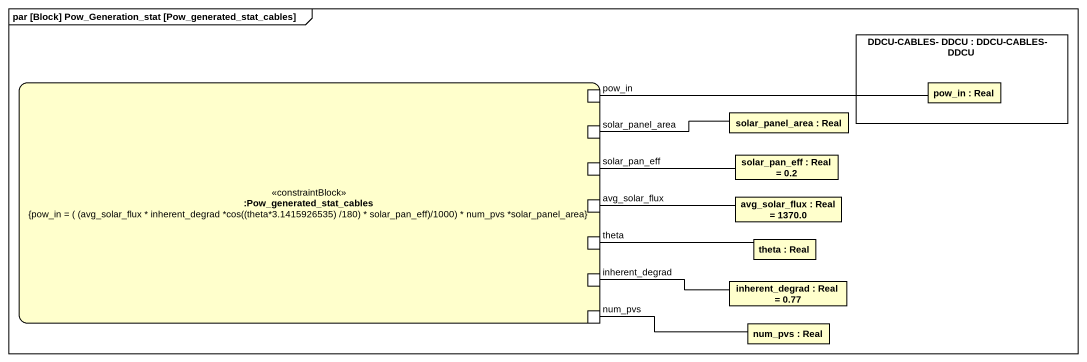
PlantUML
@startuml
mainframe par [Block] Pow_Generation_stat [Pow_generated_stat_cables]
rectangle "DDCU-CABLES- DDCU : DDCU-CABLES- DDCU" as DDCU_CABLES_DDCU {
  rectangle "pow_in : Real" as pow_in
}
rectangle ":Pow_generated_stat_cables\n{pow_in = ( (avg_solar_flux * inherent_degrad *cos((theta*3.1415926535) /180) * solar_pan_eff)/1000) * num_pvs *solar_panel_area}" as Pow_generated_stat_cables <<constraintBlock>> {
  port "pow_in" as pow_in_2
  port solar_panel_area
  port solar_pan_eff
  port avg_solar_flux
  port theta
  port inherent_degrad
  port num_pvs
}
rectangle "solar_panel_area : Real" as solar_panel_area_2
rectangle "solar_pan_eff : Real = 0.2" as solar_pan_eff_2
rectangle "avg_solar_flux : Real = 1370.0" as avg_solar_flux_2
rectangle "theta : Real" as theta_2
rectangle "inherent_degrad : Real = 0.77" as inherent_degrad_2
rectangle "num_pvs : Real" as num_pvs_2
pow_in_2 -right- pow_in
solar_panel_area -right- solar_panel_area_2
solar_pan_eff -right- solar_pan_eff_2
avg_solar_flux -right- avg_solar_flux_2
theta -right- theta_2
inherent_degrad -right- inherent_degrad_2
num_pvs -right- num_pvs_2
@enduml
